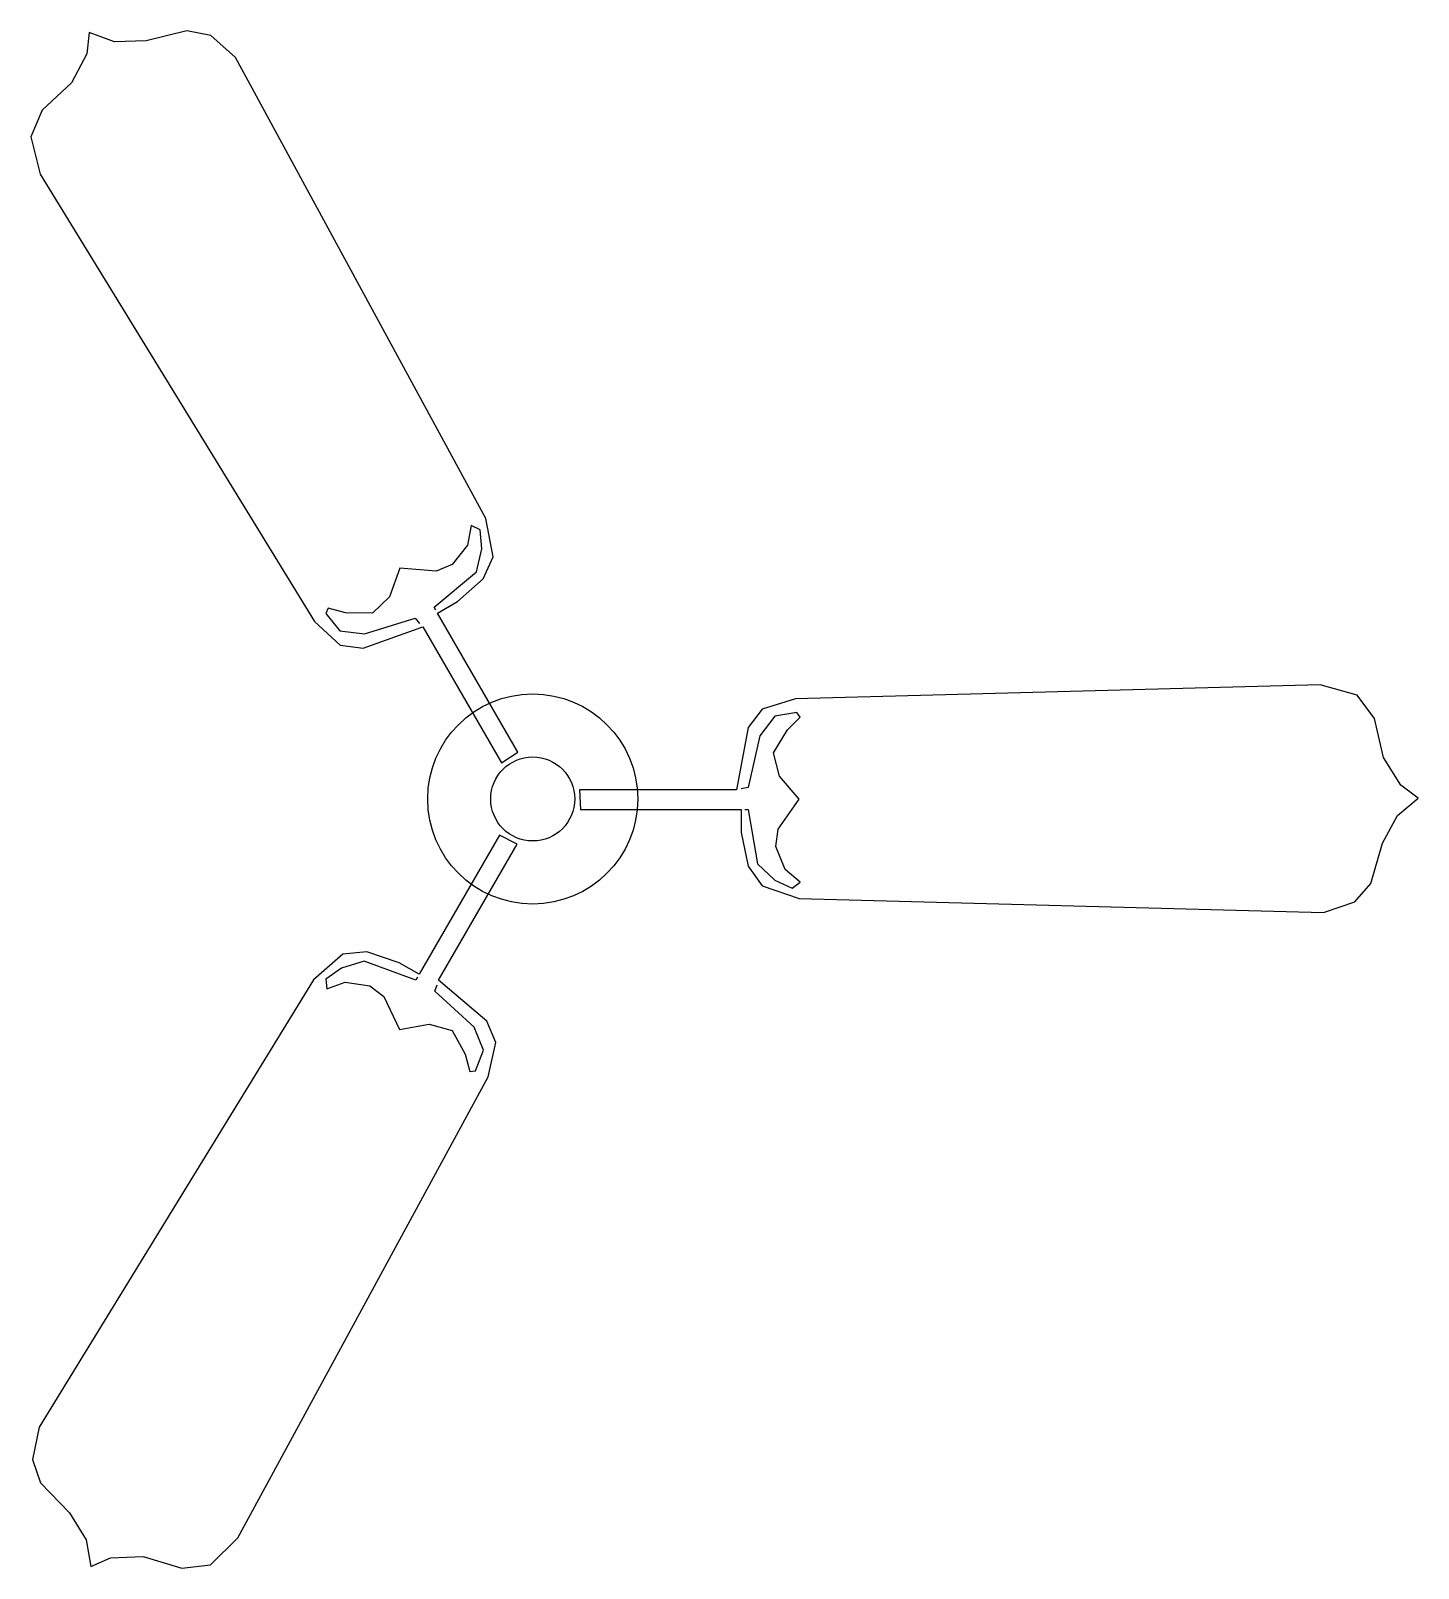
# Model space of a CAD drawing. Extents: x 5063 to 5894, y 3550 to 4471.
import ezdxf

# ---------------------------------------------------------------- set-up
doc = ezdxf.new("R2010")
doc.units = 0
doc.header["$LTSCALE"] = 1000
doc.header["$MEASUREMENT"] = 0
doc.layers.add('2D', color=7, linetype='CONTINUOUS')

msp = doc.modelspace()

# ---------------------------------------------------------------- linework, layer by layer
at = {"layer": '2D', "color": 5, "linetype": 'BYBLOCK'}
for p, q in [((5098.17, 4469.68), (5096.77, 4456.89)), ((5113.38, 4464.08), (5098.17, 4469.68)), ((5156.67, 4470.7), (5132.25, 4464.59)), ((5171.1, 4467.84), (5156.67, 4470.7)), ((5185.83, 4454.77), (5171.1, 4467.84)), ((5096.77, 4456.89), (5087.58, 4439.6)), ((5132.25, 4464.59), (5113.38, 4464.08)), ((5335.73, 4178.54), (5185.83, 4454.77)), ((5087.58, 4439.6), (5069.99, 4423.05)), ((5069.99, 4423.05), (5063.2, 4407.15)), ((5063.2, 4407.15), (5068.88, 4384.86)), ((5068.88, 4384.86), (5233.16, 4116.92)), ((5327, 4174.3), (5324.91, 4162.7)), ((5332.42, 4171.83), (5327, 4174.3)), ((5333.42, 4160.42), (5332.42, 4171.83)), ((5340.22, 4155.56), (5335.73, 4178.54)), ((5324.91, 4162.7), (5315.7, 4150.99)), ((5330.22, 4146.59), (5333.42, 4160.42)), ((5334.19, 4142.49), (5340.22, 4155.56)), ((5284.23, 4148.8), (5278.13, 4131.7)), ((5306.03, 4147.01), (5284.23, 4148.8)), ((5304.84, 4125.55), (5330.22, 4146.59)), ((5315.7, 4150.99), (5306.03, 4147.01)), ((5318.89, 4128.87), (5334.19, 4142.49)), ((5278.13, 4131.7), (5267.88, 4121.79)), ((5305.88, 4123.75), (5304.84, 4125.55)), ((5306.92, 4121.95), (5318.89, 4128.87)), ((5233.16, 4116.92), (5248.58, 4102.65)), ((5241.36, 4124.85), (5240, 4121.67)), ((5240, 4121.67), (5248.37, 4111.32)), ((5251.75, 4122.06), (5241.36, 4124.85)), ((5267.88, 4121.79), (5251.75, 4122.06)), ((5263.05, 4109.41), (5293.46, 4118.98)), ((5293.46, 4118.98), (5296.14, 4115.73)), ((5355.01, 4038.65), (5306.92, 4121.95)), ((5248.37, 4111.32), (5263.05, 4109.41)), ((5262.32, 4100.99), (5298.12, 4113.67)), ((5298.12, 4113.67), (5345.18, 4032.17)), ((5248.58, 4102.65), (5262.32, 4100.99)), ((5521.3, 4070.64), (5501.24, 4064.42)), ((5835.48, 4078.94), (5521.3, 4070.64)), ((5857.62, 4072.72), (5835.48, 4078.94)), ((5868, 4058.89), (5857.62, 4072.72)), ((5501.24, 4064.42), (5492.93, 4053.35)), ((5522, 4062.34), (5508.85, 4060.27)), ((5524.07, 4059.58), (5522, 4062.34)), ((5492.93, 4053.35), (5486.01, 4016.01)), ((5508.85, 4060.27), (5499.85, 4048.51)), ((5508.16, 4038.14), (5516.46, 4051.97)), ((5516.46, 4051.97), (5524.07, 4059.58)), ((5873.54, 4035.37), (5868, 4058.89)), ((5499.85, 4048.51), (5492.93, 4017.39)), ((5345.18, 4032.17), (5355.01, 4038.65)), ((5511.62, 4024.31), (5508.16, 4038.14)), ((5883.92, 4018.77), (5873.54, 4035.37)), ((5523.38, 4010.47), (5511.62, 4024.31)), ((5391.9, 4016.01), (5392.59, 4004.25)), ((5486.01, 4016.01), (5391.9, 4016.01)), ((5492.93, 4017.39), (5488.78, 4016.7)), ((5894.3, 4011.17), (5883.92, 4018.77)), ((5510.92, 3992.49), (5523.38, 4010.47)), ((5881.84, 4000.79), (5894.3, 4011.17)), ((5392.59, 4004.25), (5488.78, 4004.25)), ((5488.78, 4004.25), (5488.78, 3990.42)), ((5490.86, 4004.25), (5492.93, 4004.25)), ((5492.93, 4004.25), (5498.47, 3971.75)), ((5872.85, 3984.19), (5881.84, 4000.79)), ((5344.01, 3988.9), (5295.92, 3905.6)), ((5354.54, 3983.63), (5344.01, 3988.9)), ((5488.78, 3990.42), (5492.93, 3970.36)), ((5509.54, 3982.12), (5510.92, 3992.49)), ((5307.48, 3902.12), (5354.54, 3983.63)), ((5515.08, 3968.29), (5509.54, 3982.12)), ((5865.93, 3959.99), (5872.85, 3984.19)), ((5492.93, 3970.36), (5501.24, 3958.61)), ((5498.47, 3971.75), (5508.85, 3962.06)), ((5508.85, 3962.06), (5519.23, 3957.22)), ((5524.07, 3960.68), (5515.08, 3968.29)), ((5519.23, 3957.22), (5524.07, 3960.68)), ((5856.24, 3948.92), (5865.93, 3959.99)), ((5501.24, 3958.61), (5523.38, 3951)), ((5523.38, 3951), (5837.56, 3942.7)), ((5837.56, 3942.7), (5856.24, 3948.92)), ((5250.16, 3917.64), (5232.5, 3902.26)), ((5264.49, 3918.95), (5250.16, 3917.64)), ((5283.94, 3912.52), (5264.49, 3918.95)), ((5249.35, 3909.32), (5239.97, 3902.75)), ((5262.92, 3913.46), (5249.35, 3909.32)), ((5293.84, 3902.01), (5262.92, 3913.46)), ((5295.92, 3905.6), (5283.94, 3912.52)), ((5232.5, 3902.26), (5068.22, 3634.33)), ((5239.97, 3902.75), (5240.54, 3896.82)), ((5240.54, 3896.82), (5251.62, 3900.81)), ((5251.62, 3900.81), (5266.37, 3898.69)), ((5266.37, 3898.69), (5274.66, 3892.3)), ((5294.88, 3903.8), (5293.84, 3902.01)), ((5305.22, 3895.44), (5306.7, 3899.38)), ((5328.71, 3873.88), (5305.22, 3895.44)), ((5336.37, 3877.45), (5307.48, 3902.12)), ((5274.66, 3892.3), (5284.01, 3872.52)), ((5341.8, 3864.73), (5336.37, 3877.45)), ((5284.01, 3872.52), (5301.87, 3875.8)), ((5301.87, 3875.8), (5315.58, 3871.88)), ((5315.58, 3871.88), (5323.4, 3857.77)), ((5334.4, 3860.21), (5328.71, 3873.88)), ((5329.62, 3847.79), (5334.4, 3860.21)), ((5337.15, 3844.24), (5341.8, 3864.73)), ((5323.4, 3857.77), (5326.19, 3847.37)), ((5187.25, 3568.01), (5337.15, 3844.24)), ((5326.19, 3847.37), (5329.62, 3847.79)), ((5068.22, 3634.33), (5064.27, 3615.03)), ((5064.27, 3615.03), (5069.01, 3601.11)), ((5069.01, 3601.11), (5086.51, 3583.02)), ((5086.51, 3583.02), (5096.39, 3566.93)), ((5096.39, 3566.93), (5099.15, 3550.95)), ((5170.79, 3551.94), (5187.25, 3568.01)), ((5099.15, 3550.95), (5110.92, 3556.14)), ((5110.92, 3556.14), (5130.49, 3556.83)), ((5130.49, 3556.83), (5153.62, 3549.87)), ((5153.62, 3549.87), (5170.79, 3551.94))]:
    msp.add_line(p, q, dxfattribs=at)
at = {"layer": '2D', "color": 2, "linetype": 'BYBLOCK'}
for radius in [62.91, 25.16]:
    msp.add_circle((5363.87, 4010.6), radius, dxfattribs=at)

doc.saveas('drawing.dxf')
